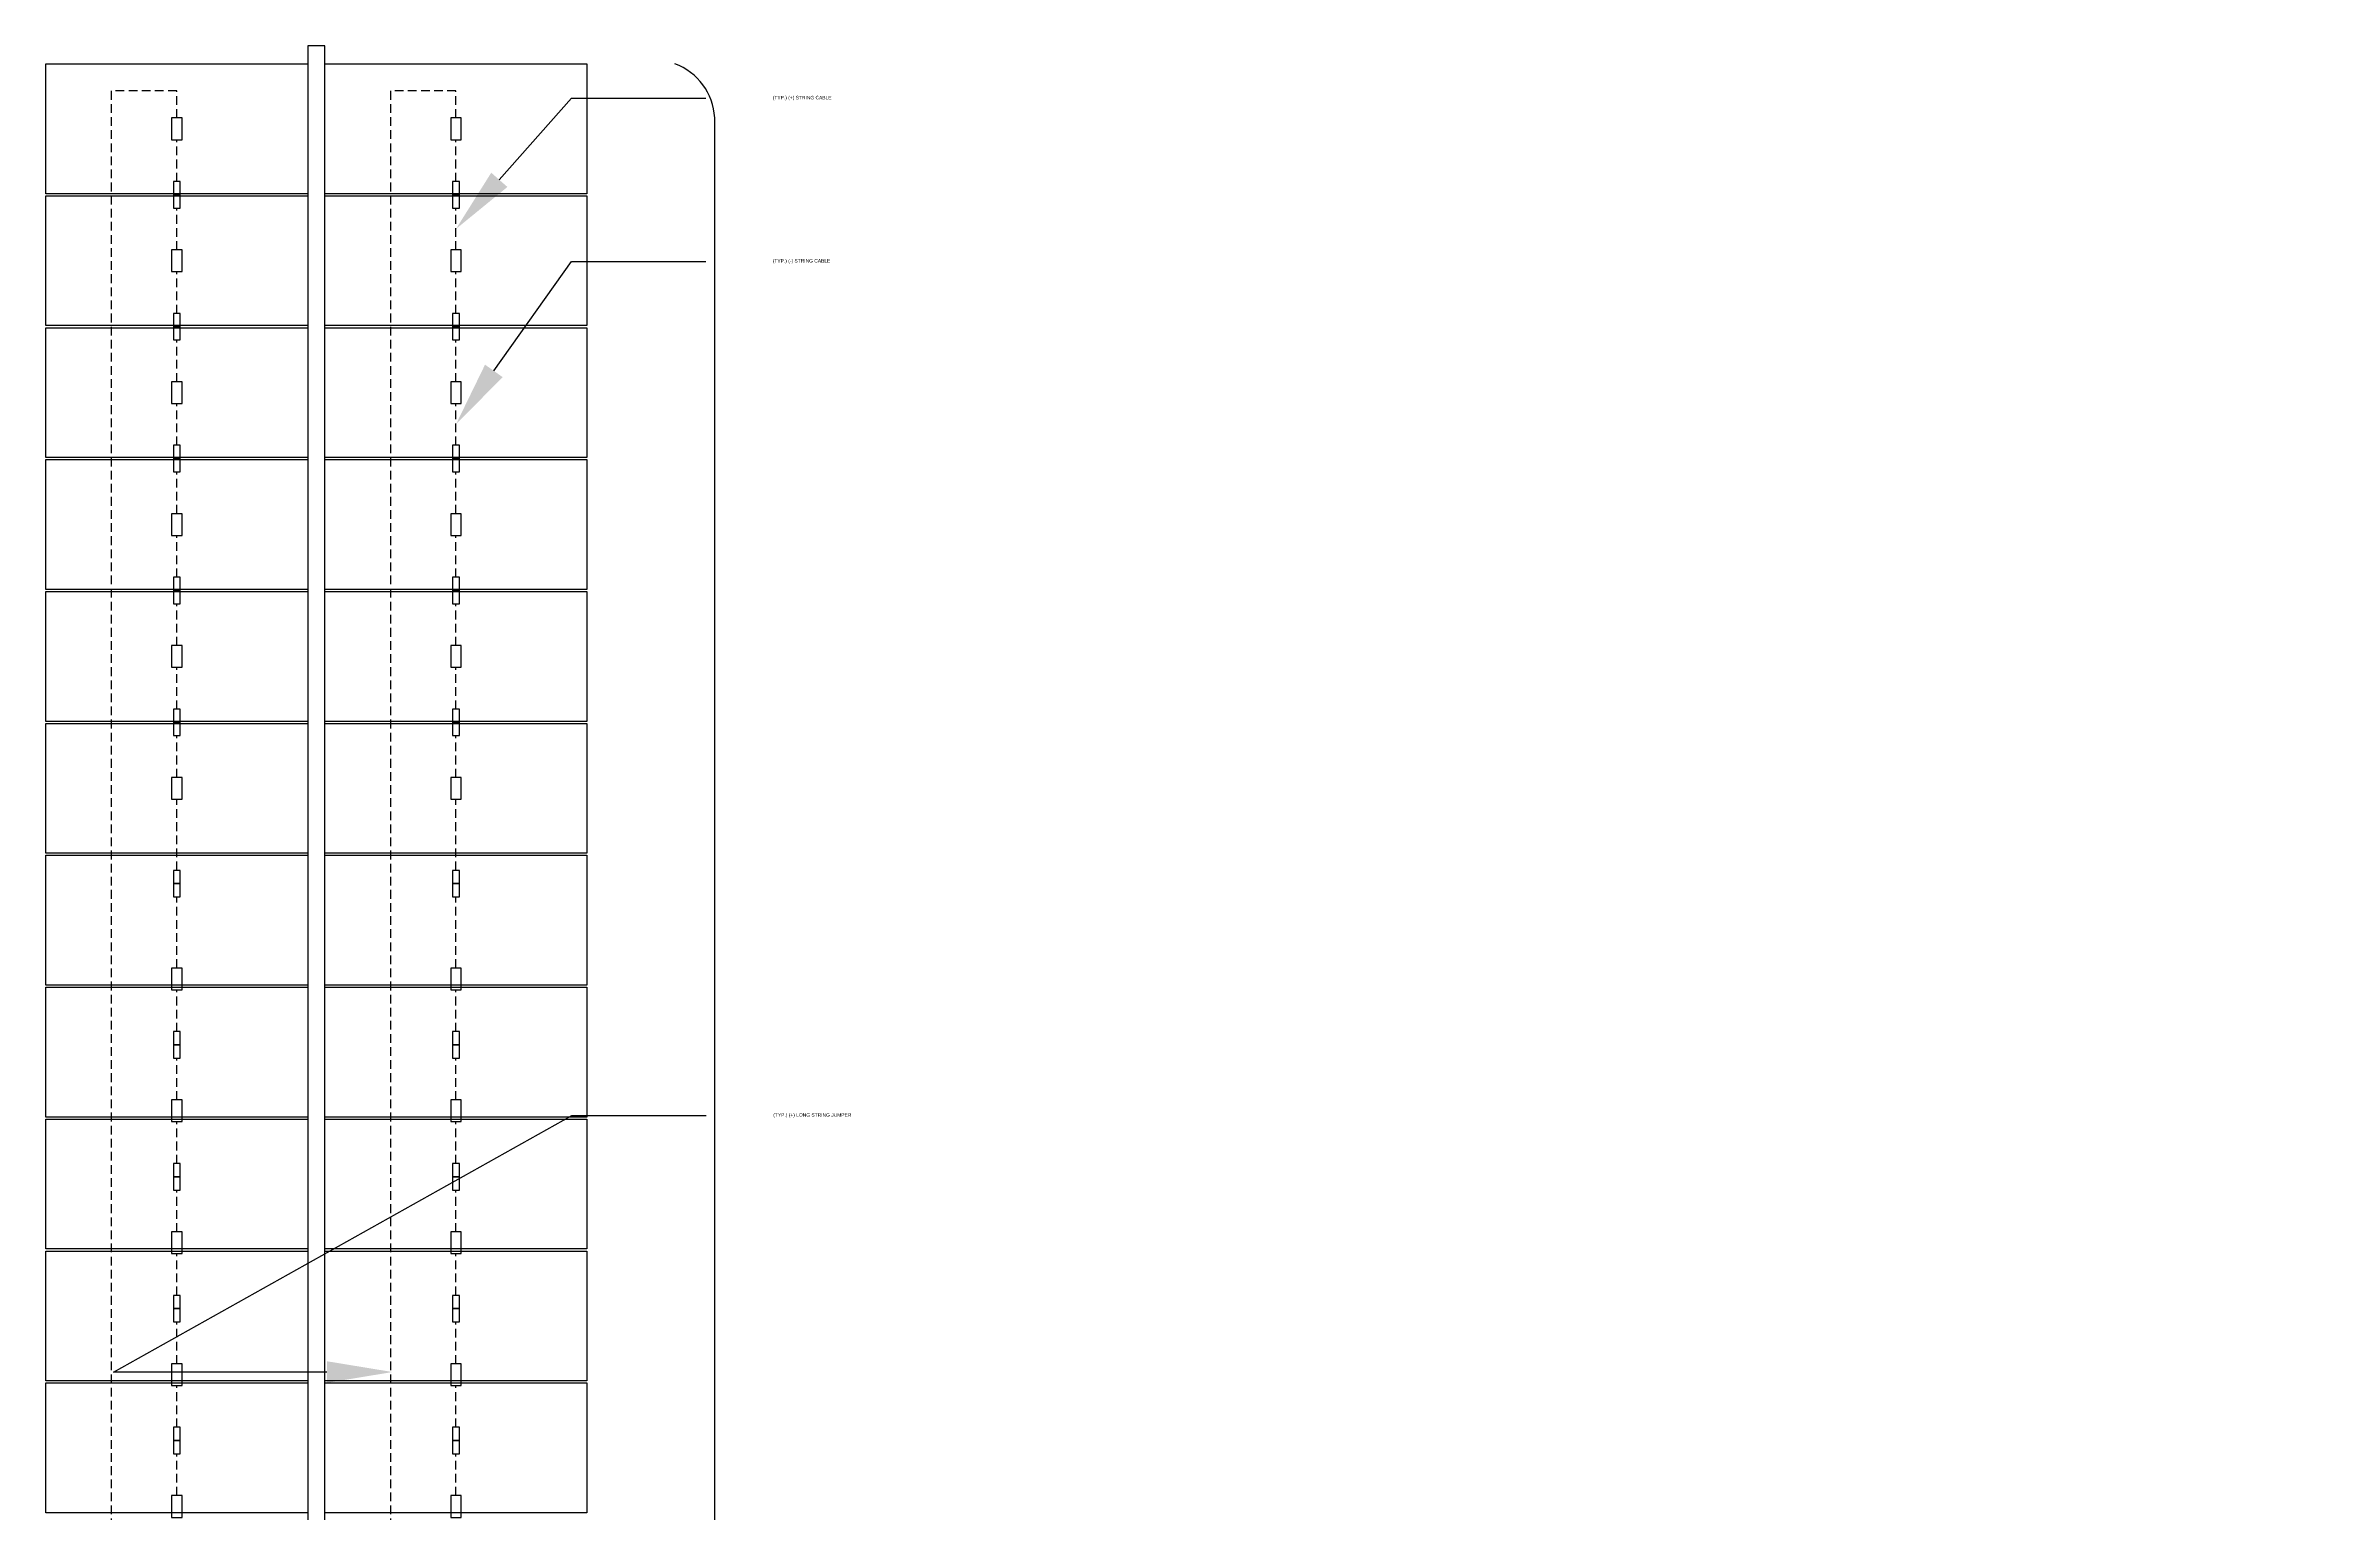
# Model space of a CAD drawing. Header units: feet. Extents: x -327 to 55127, y -2634 to 4121.
# Drawn here: x 1277.1 to 1342.6, y -2392.4 to -2350.4 of the extents above; entities that cross this region are included whole.
import ezdxf
from ezdxf import colors
from ezdxf.entities.mleader import LeaderData, LeaderLine
from ezdxf.math import Vec2, Vec3

# ---------------------------------------------------------------- set-up
doc = ezdxf.new("R2010")
doc.units = ezdxf.units.FT
doc.header["$MEASUREMENT"] = 0
doc.linetypes.add('HIDDEN', pattern=[0.375, 0.25, -0.125])
for name, color, linetype in [('E-HARN-COMP', 8, 'Continuous'), ('E-TRNK-CABL-NEG', 6, 'HIDDEN'), ('E-TRUNK-CABLE-POS', 6, 'HIDDEN'), ('G-ANNO-TEXT', 1, 'Continuous'), ('PVcase PV Modules (full frames)', 142, 'Continuous')]:
    doc.layers.add(name, color=color, linetype=linetype)
doc.styles.add('NEI-A', font='arial.ttf')

# ---------------------------------------------------------------- blocks, each defined once
blk = doc.blocks.new('HT72-18X (2x39)')
for points in [[(49978.573, 17293.928), (49978.573, 17143.993), (49979.065, 17143.993), (49979.065, 17293.928), (49978.573, 17293.928)], [(49971.076, 17289.69), (49971.076, 17293.407), (49978.573, 17293.407), (49978.573, 17289.69), (49971.076, 17289.69)], [(49979.065, 17289.69), (49979.065, 17293.407), (49986.562, 17293.407), (49986.562, 17289.69), (49979.065, 17289.69)], [(49971.076, 17285.914), (49971.076, 17289.631), (49978.573, 17289.631), (49978.573, 17285.914), (49971.076, 17285.914)], [(49979.065, 17285.914), (49979.065, 17289.631), (49986.562, 17289.631), (49986.562, 17285.914), (49979.065, 17285.914)], [(49971.076, 17282.138), (49971.076, 17285.855), (49978.573, 17285.855), (49978.573, 17282.138), (49971.076, 17282.138)], [(49979.065, 17282.138), (49979.065, 17285.855), (49986.562, 17285.855), (49986.562, 17282.138), (49979.065, 17282.138)], [(49971.076, 17278.362), (49971.076, 17282.079), (49978.573, 17282.079), (49978.573, 17278.362), (49971.076, 17278.362)], [(49979.065, 17278.362), (49979.065, 17282.079), (49986.562, 17282.079), (49986.562, 17278.362), (49979.065, 17278.362)], [(49971.076, 17274.585), (49971.076, 17278.303), (49978.573, 17278.303), (49978.573, 17274.585), (49971.076, 17274.585)], [(49979.065, 17274.585), (49979.065, 17278.303), (49986.562, 17278.303), (49986.562, 17274.585), (49979.065, 17274.585)], [(49971.076, 17270.809), (49971.076, 17274.526), (49978.573, 17274.526), (49978.573, 17270.809), (49971.076, 17270.809)], [(49979.065, 17270.809), (49979.065, 17274.526), (49986.562, 17274.526), (49986.562, 17270.809), (49979.065, 17270.809)], [(49971.076, 17267.033), (49971.076, 17270.75), (49978.573, 17270.75), (49978.573, 17267.033), (49971.076, 17267.033)], [(49979.065, 17267.033), (49979.065, 17270.75), (49986.562, 17270.75), (49986.562, 17267.033), (49979.065, 17267.033)], [(49971.076, 17263.257), (49971.076, 17266.974), (49978.573, 17266.974), (49978.573, 17263.257), (49971.076, 17263.257)], [(49979.065, 17263.257), (49979.065, 17266.974), (49986.562, 17266.974), (49986.562, 17263.257), (49979.065, 17263.257)], [(49971.076, 17259.48), (49971.076, 17263.198), (49978.573, 17263.198), (49978.573, 17259.48), (49971.076, 17259.48)], [(49979.065, 17259.48), (49979.065, 17263.198), (49986.562, 17263.198), (49986.562, 17259.48), (49979.065, 17259.48)], [(49971.076, 17255.704), (49971.076, 17259.421), (49978.573, 17259.421), (49978.573, 17255.704), (49971.076, 17255.704)], [(49979.065, 17255.704), (49979.065, 17259.421), (49986.562, 17259.421), (49986.562, 17255.704), (49979.065, 17255.704)], [(49971.076, 17251.928), (49971.076, 17255.645), (49978.573, 17255.645), (49978.573, 17251.928), (49971.076, 17251.928)], [(49979.065, 17251.928), (49979.065, 17255.645), (49986.562, 17255.645), (49986.562, 17251.928), (49979.065, 17251.928)]]:
    blk.add_lwpolyline(points)

msp = doc.modelspace()

# ---------------------------------------------------------------- linework, layer by layer
at = {"layer": 'E-HARN-COMP'}
for points in [[(1280.984, -2352.447), (1280.683, -2352.447), (1280.683, -2353.068), (1280.984, -2353.068)], [(1280.93, -2354.265), (1280.737, -2354.265), (1280.737, -2354.646), (1280.93, -2354.646)], [(1280.93, -2354.646), (1280.737, -2354.646), (1280.737, -2355.026), (1280.93, -2355.026)], [(1280.984, -2356.223), (1280.683, -2356.223), (1280.683, -2356.844), (1280.984, -2356.844)], [(1280.93, -2358.042), (1280.737, -2358.042), (1280.737, -2358.422), (1280.93, -2358.422)], [(1280.93, -2358.422), (1280.737, -2358.422), (1280.737, -2358.802), (1280.93, -2358.802)], [(1280.984, -2359.999), (1280.683, -2359.999), (1280.683, -2360.621), (1280.984, -2360.621)], [(1280.93, -2361.818), (1280.737, -2361.818), (1280.737, -2362.198), (1280.93, -2362.198)], [(1288.919, -2361.818), (1288.725, -2361.818), (1288.725, -2362.198), (1288.919, -2362.198)], [(1280.93, -2362.198), (1280.737, -2362.198), (1280.737, -2362.579), (1280.93, -2362.579)], [(1288.919, -2362.198), (1288.725, -2362.198), (1288.725, -2362.579), (1288.919, -2362.579)], [(1280.984, -2363.776), (1280.683, -2363.776), (1280.683, -2364.397), (1280.984, -2364.397)], [(1288.973, -2363.776), (1288.672, -2363.776), (1288.672, -2364.397), (1288.973, -2364.397)], [(1280.93, -2365.594), (1280.737, -2365.594), (1280.737, -2365.974), (1280.93, -2365.974)], [(1288.919, -2365.594), (1288.725, -2365.594), (1288.725, -2365.974), (1288.919, -2365.974)], [(1280.93, -2365.974), (1280.737, -2365.974), (1280.737, -2366.355), (1280.93, -2366.355)], [(1288.919, -2365.974), (1288.725, -2365.974), (1288.725, -2366.355), (1288.919, -2366.355)], [(1280.984, -2367.552), (1280.683, -2367.552), (1280.683, -2368.173), (1280.984, -2368.173)], [(1288.973, -2367.552), (1288.672, -2367.552), (1288.672, -2368.173), (1288.973, -2368.173)], [(1280.93, -2369.37), (1280.737, -2369.37), (1280.737, -2369.751), (1280.93, -2369.751)], [(1280.93, -2369.751), (1280.737, -2369.751), (1280.737, -2370.131), (1280.93, -2370.131)], [(1288.919, -2369.37), (1288.725, -2369.37), (1288.725, -2369.751), (1288.919, -2369.751)], [(1288.919, -2369.751), (1288.725, -2369.751), (1288.725, -2370.131), (1288.919, -2370.131)], [(1280.984, -2371.328), (1280.683, -2371.328), (1280.683, -2371.949), (1280.984, -2371.949)], [(1288.973, -2371.328), (1288.672, -2371.328), (1288.672, -2371.949), (1288.973, -2371.949)], [(1280.93, -2373.987), (1280.737, -2373.987), (1280.737, -2374.367), (1280.93, -2374.367)], [(1288.919, -2373.987), (1288.725, -2373.987), (1288.725, -2374.367), (1288.919, -2374.367)], [(1280.93, -2374.367), (1280.737, -2374.367), (1280.737, -2374.747), (1280.93, -2374.747)], [(1288.919, -2374.367), (1288.725, -2374.367), (1288.725, -2374.747), (1288.919, -2374.747)], [(1280.984, -2376.784), (1280.683, -2376.784), (1280.683, -2377.405), (1280.984, -2377.405)], [(1288.973, -2376.784), (1288.672, -2376.784), (1288.672, -2377.405), (1288.973, -2377.405)], [(1280.93, -2378.603), (1280.737, -2378.603), (1280.737, -2378.983), (1280.93, -2378.983)], [(1288.919, -2378.603), (1288.725, -2378.603), (1288.725, -2378.983), (1288.919, -2378.983)], [(1280.93, -2378.983), (1280.737, -2378.983), (1280.737, -2379.363), (1280.93, -2379.363)], [(1288.919, -2378.983), (1288.725, -2378.983), (1288.725, -2379.363), (1288.919, -2379.363)], [(1280.984, -2380.56), (1280.683, -2380.56), (1280.683, -2381.182), (1280.984, -2381.182)], [(1288.973, -2380.56), (1288.672, -2380.56), (1288.672, -2381.182), (1288.973, -2381.182)], [(1280.93, -2382.379), (1280.737, -2382.379), (1280.737, -2382.759), (1280.93, -2382.759)], [(1280.93, -2382.759), (1280.737, -2382.759), (1280.737, -2383.14), (1280.93, -2383.14)], [(1288.919, -2382.379), (1288.725, -2382.379), (1288.725, -2382.759), (1288.919, -2382.759)], [(1288.919, -2382.759), (1288.725, -2382.759), (1288.725, -2383.14), (1288.919, -2383.14)], [(1280.984, -2384.337), (1280.683, -2384.337), (1280.683, -2384.958), (1280.984, -2384.958)], [(1288.973, -2384.337), (1288.672, -2384.337), (1288.672, -2384.958), (1288.973, -2384.958)], [(1280.93, -2386.155), (1280.737, -2386.155), (1280.737, -2386.535), (1280.93, -2386.535)], [(1280.93, -2386.535), (1280.737, -2386.535), (1280.737, -2386.916), (1280.93, -2386.916)], [(1288.919, -2386.155), (1288.725, -2386.155), (1288.725, -2386.535), (1288.919, -2386.535)], [(1288.919, -2386.535), (1288.725, -2386.535), (1288.725, -2386.916), (1288.919, -2386.916)], [(1280.984, -2388.113), (1280.683, -2388.113), (1280.683, -2388.734), (1280.984, -2388.734)], [(1288.973, -2388.113), (1288.672, -2388.113), (1288.672, -2388.734), (1288.973, -2388.734)], [(1280.93, -2389.931), (1280.737, -2389.931), (1280.737, -2390.312), (1280.93, -2390.312)], [(1288.919, -2389.931), (1288.725, -2389.931), (1288.725, -2390.312), (1288.919, -2390.312)], [(1280.93, -2390.312), (1280.737, -2390.312), (1280.737, -2390.692), (1280.93, -2390.692)], [(1288.919, -2390.312), (1288.725, -2390.312), (1288.725, -2390.692), (1288.919, -2390.692)], [(1280.984, -2391.889), (1280.683, -2391.889), (1280.683, -2392.51), (1280.984, -2392.51)], [(1288.973, -2391.889), (1288.672, -2391.889), (1288.672, -2392.51), (1288.973, -2392.51)]]:
    msp.add_lwpolyline(points, close=True, dxfattribs=at)
at = {"layer": 'E-TRNK-CABL-NEG'}
for points in [[(1280.833, -2354.265), (1280.833, -2353.068)], [(1280.833, -2358.042), (1280.833, -2356.844)], [(1280.833, -2361.818), (1280.833, -2360.621)], [(1280.833, -2365.594), (1280.833, -2364.397)], [(1288.822, -2365.594), (1288.822, -2364.397)], [(1280.833, -2369.37), (1280.833, -2368.173)], [(1288.822, -2369.37), (1288.822, -2368.173)], [(1280.833, -2373.987), (1280.833, -2371.949)], [(1288.822, -2373.987), (1288.822, -2371.949)], [(1280.833, -2378.603), (1280.833, -2377.405)], [(1288.822, -2378.603), (1288.822, -2377.405)], [(1280.833, -2382.379), (1280.833, -2381.182)], [(1288.822, -2382.379), (1288.822, -2381.182)], [(1280.833, -2386.155), (1280.833, -2384.958)], [(1288.822, -2386.155), (1288.822, -2384.958)], [(1280.833, -2389.931), (1280.833, -2388.734)], [(1288.822, -2389.931), (1288.822, -2388.734)]]:
    msp.add_lwpolyline(points, dxfattribs=at)
at = {"layer": 'E-TRUNK-CABLE-POS'}
for points in [[(1280.833, -2352.447), (1280.833, -2351.673), (1278.959, -2351.673), (1278.959, -2449.63), (1277.085, -2449.63)], [(1280.833, -2356.223), (1280.833, -2355.026)], [(1280.833, -2359.999), (1280.833, -2358.802)], [(1280.833, -2363.776), (1280.833, -2362.579)], [(1288.822, -2363.776), (1288.822, -2362.579)], [(1280.833, -2367.552), (1280.833, -2366.355)], [(1288.822, -2367.552), (1288.822, -2366.355)], [(1280.833, -2371.328), (1280.833, -2370.131)], [(1288.822, -2371.328), (1288.822, -2370.131)], [(1280.833, -2376.784), (1280.833, -2374.747)], [(1288.822, -2376.784), (1288.822, -2374.747)], [(1280.833, -2380.56), (1280.833, -2379.363)], [(1288.822, -2380.56), (1288.822, -2379.363)], [(1280.833, -2384.337), (1280.833, -2383.14)], [(1288.822, -2384.337), (1288.822, -2383.14)], [(1280.833, -2388.113), (1280.833, -2386.916)], [(1288.822, -2388.113), (1288.822, -2386.916)], [(1280.833, -2391.889), (1280.833, -2390.692)], [(1288.822, -2391.889), (1288.822, -2390.692)]]:
    msp.add_lwpolyline(points, dxfattribs=at)
at = {"layer": 'G-ANNO-TEXT', "flags": 128}
msp.add_lwpolyline([(1295.089, -2450.702, 0.298343), (1296.227, -2449.16), (1296.227, -2402.343, -0.298343), (1297.364, -2400.801, -0.298343), (1296.227, -2399.258), (1296.227, -2352.441, 0.298343), (1295.089, -2350.899)], format="xyb", dxfattribs=at)

# ---------------------------------------------------------------- block references
at = {"layer": 'PVcase PV Modules (full frames)', "color": 144, "true_color": 0x007ca5}
msp.add_blockref('HT72-18X (2x39)', (-48693.991, -19644.306), dxfattribs=at)

# ---------------------------------------------------------------- next in the draw order: leaders
at = {"layer": 'G-ANNO-TEXT'}
ml = msp.add_multileader_mtext('Standard', dxfattribs=at)
ml.set_content('(TYP.) (+) STRING CABLE', color=256, style='NEI-A')
ml.set_leader_properties()
ml.build(insert=Vec2(0, 0))
ml.multileader.update_dxf_attribs({"dogleg_length": 0.36, "arrow_head_size": 1.876})
ctx = ml.context
ctx.base_point, ctx.char_height, ctx.arrow_head_size, ctx.landing_gap_size, ctx.plane_origin = Vec3(1295.967, -2351.878, -1.908), 0.1, 1.876, 1.921, Vec3(1827.509, -2851.909, -1.908)
notes = []
notes.append((ctx, [(0, (1, 1, 0), (1292.126, -2351.878, -1.908), (1, 0), 3.842, [(1, [(1288.822, -2355.625, -1.908)], 0, [])])]))
ctx.mtext.insert, ctx.mtext.width, ctx.mtext.flow_direction = Vec3(1297.888, -2351.813, -1.908), 33.47975, 5
ctx.mtext.has_bg_fill, ctx.mtext.bg_color, ctx.mtext.bg_scale_factor, ctx.mtext.bg_transparency, ctx.mtext.use_window_bg_color = 1, -1073741824, 1.5, 0, 1
ml = msp.add_multileader_mtext('Standard', dxfattribs=at)
ml.set_content('(TYP.) (-) STRING CABLE', color=256, style='NEI-A')
ml.set_leader_properties()
ml.build(insert=Vec2(0, 0))
ml.multileader.update_dxf_attribs({"dogleg_length": 0.36, "arrow_head_size": 1.876})
ctx = ml.context
ctx.base_point, ctx.char_height, ctx.arrow_head_size, ctx.landing_gap_size, ctx.plane_origin = Vec3(1295.967, -2356.552, -1.908), 0.1, 1.876, 1.921, Vec3(1827.509, -2856.582, -1.908)
notes.append((ctx, [(0, (1, 1, 0), (1292.126, -2356.552, -1.908), (1, 0), 3.842, [(1, [(1288.822, -2361.219, -1.908)], 0, [])])]))
ctx.mtext.insert, ctx.mtext.width, ctx.mtext.flow_direction = Vec3(1297.888, -2356.487, -1.908), 33.47975, 5
ctx.mtext.has_bg_fill, ctx.mtext.bg_color, ctx.mtext.bg_scale_factor, ctx.mtext.bg_transparency, ctx.mtext.use_window_bg_color = 1, -1073741824, 1.5, 0, 1
for ctx, leaders in notes:
    for number, flags, end, landing, length, lines in leaders:
        leader = LeaderData()
        leader.index, (leader.has_last_leader_line, leader.has_dogleg_vector, leader.attachment_direction) = number, flags
        leader.last_leader_point, leader.dogleg_vector, leader.dogleg_length = Vec3(end), Vec3(landing), length
        for number, points, colour, breaks in lines:
            line = LeaderLine()
            line.index, line.vertices, line.color, line.breaks = number, Vec3.list(points), colors.encode_raw_color(colour), breaks
            leader.lines.append(line)
        ctx.leaders.append(leader)

# ---------------------------------------------------------------- next in the draw order: linework, layer by layer
at = {"layer": 'E-HARN-COMP'}
for points in [[(1288.973, -2352.447), (1288.672, -2352.447), (1288.672, -2353.068), (1288.973, -2353.068)], [(1288.919, -2354.265), (1288.725, -2354.265), (1288.725, -2354.646), (1288.919, -2354.646)], [(1288.919, -2354.646), (1288.725, -2354.646), (1288.725, -2355.026), (1288.919, -2355.026)], [(1288.973, -2356.223), (1288.672, -2356.223), (1288.672, -2356.844), (1288.973, -2356.844)], [(1288.919, -2358.042), (1288.725, -2358.042), (1288.725, -2358.422), (1288.919, -2358.422)], [(1288.919, -2358.422), (1288.725, -2358.422), (1288.725, -2358.802), (1288.919, -2358.802)], [(1288.973, -2359.999), (1288.672, -2359.999), (1288.672, -2360.621), (1288.973, -2360.621)]]:
    msp.add_lwpolyline(points, close=True, dxfattribs=at)
at = {"layer": 'E-TRNK-CABL-NEG'}
for points in [[(1288.822, -2354.265), (1288.822, -2353.068)], [(1288.822, -2358.042), (1288.822, -2356.844)], [(1288.822, -2361.818), (1288.822, -2360.621)]]:
    msp.add_lwpolyline(points, dxfattribs=at)
at = {"layer": 'E-TRUNK-CABLE-POS'}
for points in [[(1288.822, -2352.447), (1288.822, -2351.673), (1286.948, -2351.673), (1286.948, -2450.177), (1277.085, -2450.177)], [(1288.822, -2356.223), (1288.822, -2355.026)], [(1288.822, -2359.999), (1288.822, -2358.802)]]:
    msp.add_lwpolyline(points, dxfattribs=at)

# ---------------------------------------------------------------- next in the draw order: leaders
at = {"layer": 'G-ANNO-TEXT'}
ml = msp.add_multileader_mtext('Standard', dxfattribs=at)
ml.set_content('(TYP.) (+) LONG STRING JUMPER', color=256, style='NEI-A')
ml.set_leader_properties()
ml.build(insert=Vec2(0, 0))
ml.multileader.update_dxf_attribs({"dogleg_length": 0.36, "arrow_head_size": 1.876})
ctx = ml.context
ctx.base_point, ctx.char_height, ctx.arrow_head_size, ctx.landing_gap_size, ctx.plane_origin = Vec3(1295.982, -2381.004, -1.908), 0.1, 1.876, 1.921, Vec3(1826.632, -2877.425, -1.908)
notes = []
notes.append((ctx, [(0, (1, 1, 0), (1292.141, -2381.004, -1.908), (1, 0), 3.842, [(0, [(1287.008, -2388.35, -1.908), (1279.02, -2388.35, -1.908)], 0, [])])]))
ctx.mtext.insert, ctx.mtext.width, ctx.mtext.flow_direction = Vec3(1297.903, -2380.94, -1.908), 44.61345, 5
ctx.mtext.has_bg_fill, ctx.mtext.bg_color, ctx.mtext.bg_scale_factor, ctx.mtext.bg_transparency, ctx.mtext.use_window_bg_color = 1, -1073741824, 1.5, 0, 1
for ctx, leaders in notes:
    for number, flags, end, landing, length, lines in leaders:
        leader = LeaderData()
        leader.index, (leader.has_last_leader_line, leader.has_dogleg_vector, leader.attachment_direction) = number, flags
        leader.last_leader_point, leader.dogleg_vector, leader.dogleg_length = Vec3(end), Vec3(landing), length
        for number, points, colour, breaks in lines:
            line = LeaderLine()
            line.index, line.vertices, line.color, line.breaks = number, Vec3.list(points), colors.encode_raw_color(colour), breaks
            leader.lines.append(line)
        ctx.leaders.append(leader)

doc.saveas('drawing.dxf')
